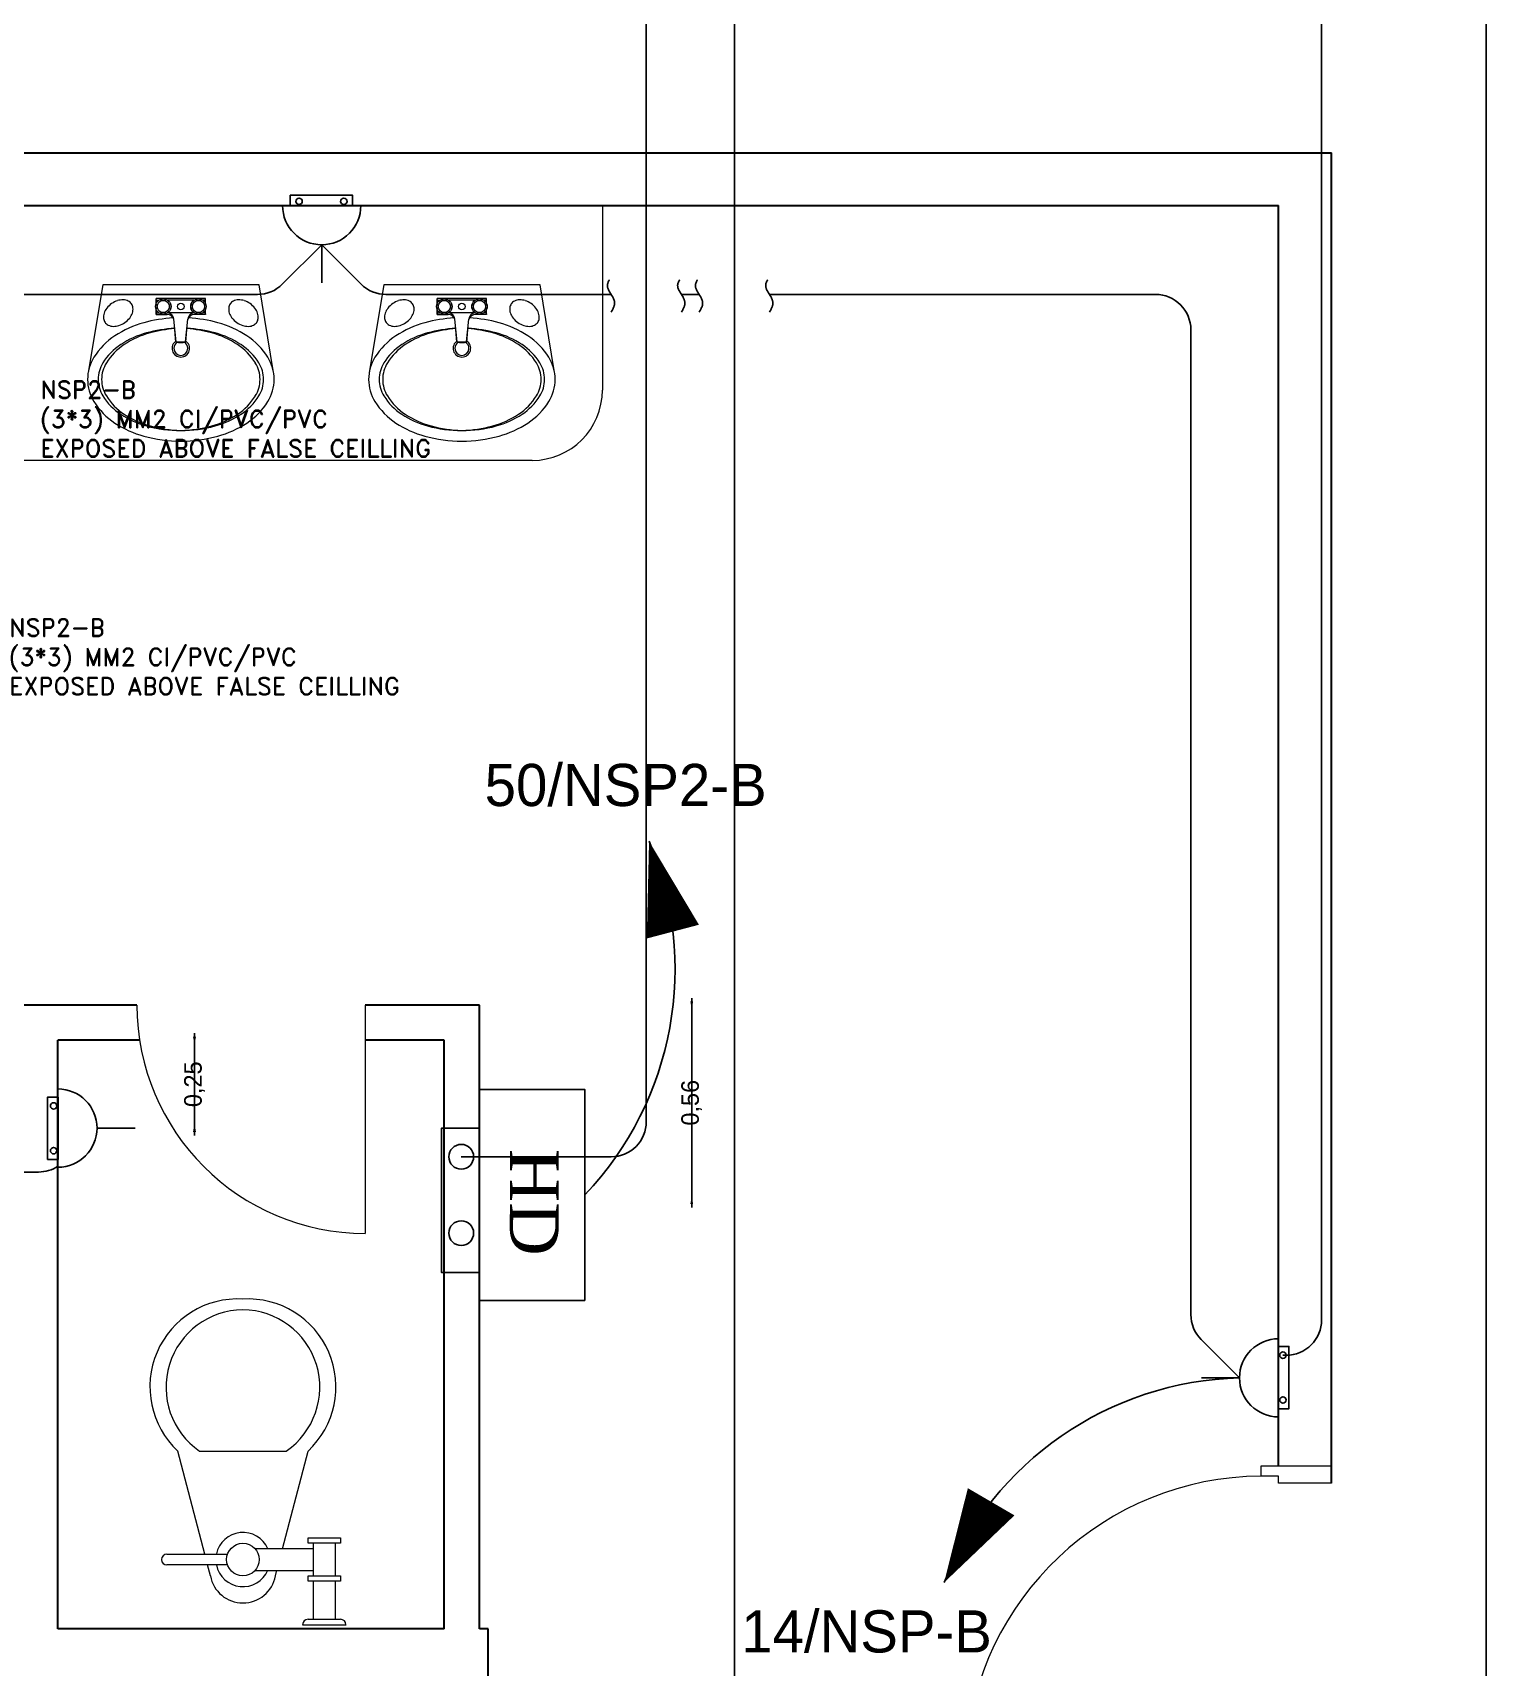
# Model space of a CAD drawing. Extents: x -1451 to 148, y -12854 to 856.
# Drawn here: x 40.178 to 44.316, y 363.565 to 368.217 of the extents above; entities that cross this region are included whole.
import ezdxf
from ezdxf.enums import TextEntityAlignment as Align

# ---------------------------------------------------------------- set-up
doc = ezdxf.new("R2010")
doc.units = 0
doc.header["$LTSCALE"] = 0.15
doc.linetypes.add('HIDDEN', pattern=[0.375, 0.25, -0.125])
doc.layers.get('0').update_dxf_attribs({"color": 252})
doc.layers.get('Defpoints').update_dxf_attribs({"color": 252})
for name, color, linetype in [('0 BDH', 252, 'Continuous'), ('0 NORMAL WIRING', 252, 'Continuous'), ('0 sockets', 252, 'Continuous'), ('0 UPS WIRING', 252, 'Continuous'), ('0 WIRING 3', 4, 'Continuous'), ('AUTOINCR', 7, 'Continuous'), ('E-SOCK', 2, 'Continuous'), ('E-TEXT25', 3, 'Continuous'), ('TEXT', 3, 'Continuous'), ('WIRING', 4, 'Continuous')]:
    doc.layers.add(name, color=color, linetype=linetype)
for name, color, linetype, lineweight in [('0 DIM', 6, 'Continuous', 5), ('anal', 252, 'Continuous', 20), ('DOOR', 252, 'Continuous', 20), ('FIXT', 252, 'Continuous', 9), ('wall', 252, 'Continuous', 30), ('WC', 252, 'Continuous', 9)]:
    doc.layers.add(name, color=color, linetype=linetype, lineweight=lineweight)
doc.styles.add('ROMAND', font='ROMAND.SHX')
doc.styles.add('T25', font='times.ttf', dxfattribs={"height": 2.5})
doc.dimstyles.new('ISO-25', dxfattribs={"dimtxt": 0.05, "dimasz": 0.01, "dimexe": 0, "dimexo": 0, "dimtad": 0, "dimtoh": 1, "dimtxsty": 'Standard', "dimblk": 'CLOSED', "dimcen": 2.5, "dimse1": 1, "dimse2": 1, "dimclrd": 1, "dimadec": 0, "dimazin": 0, "dimtfac": 1, "dimtix": 1, "dimtmove": 1, "dimatfit": 0, "dimfxl": 1, "dimarcsym": 0})

# ---------------------------------------------------------------- blocks, each defined once
blk = doc.blocks.new('ARCH')
at = {"layer": 'anal'}
for p, q in [((41.8, 367.725), (41.8, 367.2)), ((41.6, 367), (38.8, 367))]:
    blk.add_line(p, q, dxfattribs=at)
blk.add_arc((41.6, 367.2), 0.2, 270, 0, dxfattribs=at)
at = {"layer": 'DOOR'}
blk.add_line((41.125, 365.45), (41.125, 364.8), dxfattribs=at)
blk.add_lwpolyline([(43.675, 364.1092), (43.675, 364.1392), (43.875, 364.1392), (43.875, 364.0892), (43.725, 364.0892), (43.725, 364.1092)], close=True, dxfattribs=at)
for centre, radius, start, end in [((41.125, 365.45), 0.65, 180, 270), ((43.6783, 363.2643), 0.8449, 90.2218, 176.3889)]:
    blk.add_arc(centre, radius, start, end, dxfattribs=at)
at = {"layer": 'FIXT'}
for p, q in [((40.3775, 367.5), (40.3361, 367.2499)), ((40.8225, 367.5), (40.3775, 367.5)), ((40.8639, 367.2499), (40.8225, 367.5)), ((41.1775, 367.5), (41.1361, 367.2499)), ((41.6225, 367.5), (41.1775, 367.5)), ((41.6639, 367.2499), (41.6225, 367.5)), ((40.67, 367.4605), (40.53, 367.4605)), ((40.53, 367.4472), (40.53, 367.4605)), ((40.531, 367.456), (40.53, 367.4605)), ((40.531, 367.4491), (40.531, 367.456)), ((40.531, 367.456), (40.5374, 367.456)), ((40.6374, 367.456), (40.5626, 367.456)), ((40.669, 367.456), (40.6626, 367.456)), ((40.669, 367.456), (40.67, 367.4605)), ((40.669, 367.4491), (40.669, 367.456)), ((40.67, 367.4472), (40.67, 367.4605)), ((41.47, 367.4605), (41.33, 367.4605)), ((41.33, 367.4472), (41.33, 367.4605)), ((41.331, 367.456), (41.33, 367.4605)), ((41.331, 367.4491), (41.331, 367.456)), ((41.331, 367.456), (41.3374, 367.456)), ((41.4374, 367.456), (41.3626, 367.456)), ((41.469, 367.456), (41.4626, 367.456)), ((41.469, 367.456), (41.47, 367.4605)), ((41.469, 367.4491), (41.469, 367.456)), ((41.47, 367.4472), (41.47, 367.4605)), ((40.53, 367.4155), (40.53, 367.4288)), ((40.531, 367.42), (40.53, 367.4155)), ((40.53, 367.4155), (40.5609, 367.4155)), ((40.531, 367.42), (40.531, 367.4269)), ((40.531, 367.42), (40.5374, 367.42)), ((40.6374, 367.42), (40.5626, 367.42)), ((40.5868, 367.3379), (40.58, 367.4021)), ((40.6133, 367.3379), (40.62, 367.4021)), ((40.67, 367.4155), (40.6391, 367.4155)), ((40.669, 367.42), (40.6626, 367.42)), ((40.669, 367.42), (40.669, 367.4269)), ((40.669, 367.42), (40.67, 367.4155)), ((40.67, 367.4155), (40.67, 367.4288)), ((41.33, 367.4155), (41.33, 367.4288)), ((41.331, 367.42), (41.33, 367.4155)), ((41.33, 367.4155), (41.3609, 367.4155)), ((41.331, 367.42), (41.331, 367.4269)), ((41.331, 367.42), (41.3374, 367.42)), ((41.4374, 367.42), (41.3626, 367.42)), ((41.3868, 367.3379), (41.38, 367.4021)), ((41.4133, 367.3379), (41.42, 367.4021)), ((41.47, 367.4155), (41.4391, 367.4155)), ((41.469, 367.42), (41.4626, 367.42)), ((41.469, 367.42), (41.469, 367.4269)), ((41.469, 367.42), (41.47, 367.4155)), ((41.47, 367.4155), (41.47, 367.4288)), ((40.586, 367.3365), (40.5819, 367.384)), ((40.614, 367.3365), (40.6181, 367.384)), ((41.386, 367.3365), (41.3819, 367.384)), ((41.414, 367.3365), (41.4181, 367.384)), ((40.5868, 367.3379), (40.586, 367.3365)), ((40.6133, 367.3379), (40.614, 367.3365)), ((41.3868, 367.3379), (41.386, 367.3365)), ((41.4133, 367.3379), (41.414, 367.3365))]:
    blk.add_line(p, q, dxfattribs=at)
for centre, radius in [((40.55, 367.438), 0.022), ((40.55, 367.438), 0.0173), ((40.6, 367.438), 0.0095), ((40.65, 367.438), 0.022), ((40.65, 367.438), 0.0173), ((41.35, 367.438), 0.022), ((41.35, 367.438), 0.0173), ((41.4, 367.438), 0.0095), ((41.45, 367.438), 0.022), ((41.45, 367.438), 0.0173)]:
    blk.add_circle(centre, radius, dxfattribs=at)
for centre, radius, start, end in [((40.4392, 367.3944), 0.0632, 125, 142.1518), ((40.4392, 367.3944), 0.0632, 107.8482, 125), ((40.4344, 367.4092), 0.0477, 88.3103, 107.8482), ((40.4347, 367.4209), 0.036, 64.0705, 88.3103), ((40.4401, 367.432), 0.0237, 35, 64.0705), ((40.4401, 367.432), 0.0237, 5.9295, 35), ((40.5213, 367.438), 0.0115, 315.8561, 44.1439), ((40.55, 367.4667), 0.0115, 225.8561, 314.1439), ((40.5787, 367.438), 0.0115, 135.8561, 224.1439), ((40.6213, 367.438), 0.0115, 315.8561, 44.1439), ((40.65, 367.4667), 0.0115, 225.8561, 314.1439), ((40.6787, 367.438), 0.0115, 135.8561, 224.1439), ((40.7599, 367.432), 0.0237, 145, 174.0705), ((40.7599, 367.432), 0.0237, 115.9295, 145), ((40.7653, 367.4209), 0.036, 91.6897, 115.9295), ((40.7656, 367.4092), 0.0477, 72.1518, 91.6897), ((40.7608, 367.3944), 0.0632, 55, 72.1518), ((40.7608, 367.3944), 0.0632, 37.8482, 55), ((41.2392, 367.3944), 0.0632, 125, 142.1518), ((41.2392, 367.3944), 0.0632, 107.8482, 125), ((41.2344, 367.4092), 0.0477, 88.3103, 107.8482), ((41.2347, 367.4209), 0.036, 64.0705, 88.3103), ((41.2401, 367.432), 0.0237, 35, 64.0705), ((41.2401, 367.432), 0.0237, 5.9295, 35), ((41.3213, 367.438), 0.0115, 315.8561, 44.1439), ((41.35, 367.4667), 0.0115, 225.8561, 314.1439), ((41.3787, 367.438), 0.0115, 135.8561, 224.1439), ((41.4213, 367.438), 0.0115, 315.8561, 44.1439), ((41.45, 367.4667), 0.0115, 225.8561, 314.1439), ((41.4787, 367.438), 0.0115, 135.8561, 224.1439), ((41.5599, 367.432), 0.0237, 145, 174.0705), ((41.5599, 367.432), 0.0237, 115.9295, 145), ((41.5653, 367.4209), 0.036, 91.6897, 115.9295), ((41.5656, 367.4092), 0.0477, 72.1518, 91.6897), ((41.5608, 367.3944), 0.0632, 55, 72.1518), ((41.5608, 367.3944), 0.0632, 37.8482, 55), ((40.4158, 367.4076), 0.036, 161.6897, 185.9295), ((40.4035, 367.4064), 0.0237, 185.9295, 215), ((40.4269, 367.4039), 0.0477, 142.1518, 161.6897), ((40.4035, 367.4064), 0.0237, 215, 244.0705), ((40.5697, 367.1164), 0.2855, 105.3124, 123.4654), ((40.4045, 367.4439), 0.0632, 287.8482, 305), ((40.4045, 367.4439), 0.0632, 305, 322.1518), ((40.4168, 367.4344), 0.0477, 322.1518, 341.6897), ((40.4279, 367.4307), 0.036, 341.6897, 5.9295), ((40.6, 367.0057), 0.4003, 93.1171, 105.3124), ((40.55, 367.4093), 0.0115, 45.8561, 134.1439), ((40.5609, 367.3955), 0.02, 15.0613, 90), ((40.5601, 367.4), 0.02, 5.9777, 83.3473), ((40.6391, 367.3955), 0.02, 90, 164.9387), ((40.6399, 367.4), 0.02, 96.6527, 174.0223), ((40.6, 367.0057), 0.4003, 74.6876, 86.8829), ((40.65, 367.4093), 0.0115, 45.8561, 134.1439), ((40.6303, 367.1164), 0.2855, 56.5346, 74.6876), ((40.7721, 367.4307), 0.036, 174.0705, 198.3103), ((40.7832, 367.4344), 0.0477, 198.3103, 217.8482), ((40.7955, 367.4439), 0.0632, 217.8482, 235), ((40.7955, 367.4439), 0.0632, 235, 252.1518), ((40.7965, 367.4064), 0.0237, 295.9295, 325), ((40.7731, 367.4039), 0.0477, 18.3103, 37.8482), ((40.7965, 367.4064), 0.0237, 325, 354.0705), ((40.7842, 367.4076), 0.036, 354.0705, 18.3103), ((41.2158, 367.4076), 0.036, 161.6897, 185.9295), ((41.2035, 367.4064), 0.0237, 185.9295, 215), ((41.2269, 367.4039), 0.0477, 142.1518, 161.6897), ((41.2035, 367.4064), 0.0237, 215, 244.0705), ((41.3697, 367.1164), 0.2855, 105.3124, 123.4654), ((41.2045, 367.4439), 0.0632, 287.8482, 305), ((41.2045, 367.4439), 0.0632, 305, 322.1518), ((41.2168, 367.4344), 0.0477, 322.1518, 341.6897), ((41.2279, 367.4307), 0.036, 341.6897, 5.9295), ((41.4, 367.0057), 0.4003, 93.1171, 105.3124), ((41.35, 367.4093), 0.0115, 45.8561, 134.1439), ((41.3609, 367.3955), 0.02, 15.0613, 90), ((41.3601, 367.4), 0.02, 5.9777, 83.3473), ((41.4391, 367.3955), 0.02, 90, 164.9387), ((41.4399, 367.4), 0.02, 96.6527, 174.0223), ((41.4, 367.0057), 0.4003, 74.6876, 86.8829), ((41.45, 367.4093), 0.0115, 45.8561, 134.1439), ((41.4303, 367.1164), 0.2855, 56.5346, 74.6876), ((41.5721, 367.4307), 0.036, 174.0705, 198.3103), ((41.5832, 367.4344), 0.0477, 198.3103, 217.8482), ((41.5955, 367.4439), 0.0632, 217.8482, 235), ((41.5955, 367.4439), 0.0632, 235, 252.1518), ((41.5965, 367.4064), 0.0237, 295.9295, 325), ((41.5731, 367.4039), 0.0477, 18.3103, 37.8482), ((41.5965, 367.4064), 0.0237, 325, 354.0705), ((41.5842, 367.4076), 0.036, 354.0705, 18.3103), ((40.5234, 367.1864), 0.2016, 123.4654, 147.9275), ((40.4089, 367.4174), 0.036, 244.0705, 268.3103), ((40.4092, 367.4292), 0.0477, 268.3103, 287.8482), ((40.5697, 367.1164), 0.2555, 105.3124, 123.4654), ((40.5797, 367.1164), 0.2555, 105.3124, 123.4654), ((40.6, 367.0057), 0.3703, 92.6867, 105.3124), ((40.61, 367.0057), 0.3703, 94.229, 105.3124), ((40.59, 367.0057), 0.3703, 74.6876, 85.771), ((40.6, 367.0057), 0.3703, 74.6876, 87.3133), ((40.6203, 367.1164), 0.2555, 56.5346, 74.6876), ((40.6303, 367.1164), 0.2555, 56.5346, 74.6876), ((40.7908, 367.4292), 0.0477, 252.1518, 271.6897), ((40.6766, 367.1864), 0.2016, 32.0725, 56.5346), ((40.7911, 367.4174), 0.036, 271.6897, 295.9295), ((41.3234, 367.1864), 0.2016, 123.4654, 147.9275), ((41.2089, 367.4174), 0.036, 244.0705, 268.3103), ((41.2092, 367.4292), 0.0477, 268.3103, 287.8482), ((41.3697, 367.1164), 0.2555, 105.3124, 123.4654), ((41.3797, 367.1164), 0.2555, 105.3124, 123.4654), ((41.4, 367.0057), 0.3703, 92.6867, 105.3124), ((41.41, 367.0057), 0.3703, 94.229, 105.3124), ((41.39, 367.0057), 0.3703, 74.6876, 85.771), ((41.4, 367.0057), 0.3703, 74.6876, 87.3133), ((41.4203, 367.1164), 0.2555, 56.5346, 74.6876), ((41.4303, 367.1164), 0.2555, 56.5346, 74.6876), ((41.5908, 367.4292), 0.0477, 252.1518, 271.6897), ((41.4766, 367.1864), 0.2016, 32.0725, 56.5346), ((41.5911, 367.4174), 0.036, 271.6897, 295.9295), ((40.5234, 367.1864), 0.1716, 123.4654, 147.9275), ((40.5334, 367.1864), 0.1716, 123.4654, 147.9275), ((40.6, 367.319), 0.025, 121.8827, 58.1173), ((40.6, 367.319), 0.02, 121.4993, 180), ((40.6, 367.319), 0.02, 180, 0), ((40.6, 367.4345), 0.099, 261.872, 278.128), ((40.6, 367.4348), 0.0978, 262.2121, 277.7879), ((40.6, 367.319), 0.02, 0, 58.5007), ((40.6666, 367.1864), 0.1716, 32.0725, 56.5346), ((40.6766, 367.1864), 0.1716, 32.0725, 56.5346), ((41.3234, 367.1864), 0.1716, 123.4654, 147.9275), ((41.3334, 367.1864), 0.1716, 123.4654, 147.9275), ((41.4, 367.319), 0.025, 121.8827, 58.1173), ((41.4, 367.319), 0.02, 121.4993, 180), ((41.4, 367.319), 0.02, 180, 0), ((41.4, 367.4345), 0.099, 261.872, 278.128), ((41.4, 367.4348), 0.0978, 262.2121, 277.7879), ((41.4, 367.319), 0.02, 0, 58.5007), ((41.4666, 367.1864), 0.1716, 32.0725, 56.5346), ((41.4766, 367.1864), 0.1716, 32.0725, 56.5346), ((40.4531, 367.2305), 0.1186, 147.9275, 180), ((40.4531, 367.2305), 0.0886, 147.9275, 180), ((40.4631, 367.2305), 0.0886, 147.9275, 180), ((40.7369, 367.2305), 0.0886, 0, 32.0725), ((40.7469, 367.2305), 0.0886, 0, 32.0725), ((40.7469, 367.2305), 0.1186, 0, 32.0725), ((41.2531, 367.2305), 0.1186, 147.9275, 180), ((41.2531, 367.2305), 0.0886, 147.9275, 180), ((41.2631, 367.2305), 0.0886, 147.9275, 180), ((41.5369, 367.2305), 0.0886, 0, 32.0725), ((41.5469, 367.2305), 0.0886, 0, 32.0725), ((41.5469, 367.2305), 0.1186, 0, 32.0725), ((40.4531, 367.2305), 0.1186, 180, 212.0725), ((40.4531, 367.2305), 0.0886, 180, 212.0725), ((40.4631, 367.2305), 0.0886, 180, 212.0725), ((40.7369, 367.2305), 0.0886, 327.9275, 0), ((40.7469, 367.2305), 0.0886, 327.9275, 0), ((40.7469, 367.2305), 0.1186, 327.9275, 0), ((41.2531, 367.2305), 0.1186, 180, 212.0725), ((41.2531, 367.2305), 0.0886, 180, 212.0725), ((41.2631, 367.2305), 0.0886, 180, 212.0725), ((41.5369, 367.2305), 0.0886, 327.9275, 0), ((41.5469, 367.2305), 0.0886, 327.9275, 0), ((41.5469, 367.2305), 0.1186, 327.9275, 0), ((40.5234, 367.2746), 0.2016, 212.0725, 236.5346), ((40.5234, 367.2746), 0.1716, 212.0725, 236.5346), ((40.5334, 367.2746), 0.1716, 212.0725, 236.5346), ((40.6666, 367.2746), 0.1716, 303.4654, 327.9275), ((40.6766, 367.2746), 0.1716, 303.4654, 327.9275), ((40.6766, 367.2746), 0.2016, 303.4654, 327.9275), ((41.3234, 367.2746), 0.2016, 212.0725, 236.5346), ((41.3234, 367.2746), 0.1716, 212.0725, 236.5346), ((41.3334, 367.2746), 0.1716, 212.0725, 236.5346), ((41.4666, 367.2746), 0.1716, 303.4654, 327.9275), ((41.4766, 367.2746), 0.1716, 303.4654, 327.9275), ((41.4766, 367.2746), 0.2016, 303.4654, 327.9275), ((40.5697, 367.3446), 0.2555, 236.5346, 254.6876), ((40.5797, 367.3446), 0.2555, 236.5346, 254.6876), ((40.6203, 367.3446), 0.2555, 285.3124, 303.4654), ((40.6303, 367.3446), 0.2555, 285.3124, 303.4654), ((41.3697, 367.3446), 0.2555, 236.5346, 254.6876), ((41.3797, 367.3446), 0.2555, 236.5346, 254.6876), ((41.4203, 367.3446), 0.2555, 285.3124, 303.4654), ((41.4303, 367.3446), 0.2555, 285.3124, 303.4654), ((40.5697, 367.3446), 0.2855, 236.5346, 254.6876), ((40.6, 367.4553), 0.4003, 254.6876, 270), ((40.6, 367.4553), 0.3703, 254.6876, 270), ((40.61, 367.4553), 0.3703, 254.6876, 268.4524), ((40.6, 367.4553), 0.3703, 270, 285.3124), ((40.59, 367.4553), 0.3703, 271.5476, 285.3124), ((40.6, 367.4553), 0.4003, 270, 285.3124), ((40.6303, 367.3446), 0.2855, 285.3124, 303.4654), ((41.3697, 367.3446), 0.2855, 236.5346, 254.6876), ((41.4, 367.4553), 0.4003, 254.6876, 270), ((41.4, 367.4553), 0.3703, 254.6876, 270), ((41.41, 367.4553), 0.3703, 254.6876, 268.4524), ((41.4, 367.4553), 0.3703, 270, 285.3124), ((41.39, 367.4553), 0.3703, 271.5476, 285.3124), ((41.4, 367.4553), 0.4003, 270, 285.3124), ((41.4303, 367.3446), 0.2855, 285.3124, 303.4654)]:
    blk.add_arc(centre, radius, start, end, dxfattribs=at)
at = {"layer": 'wall'}
for p, q in [((36.525, 367.875), (43.875, 367.875)), ((43.875, 364.0892), (43.875, 367.875)), ((36.675, 367.725), (43.725, 367.725)), ((43.725, 364.1392), (43.725, 367.725)), ((40.475, 365.45), (39.925, 365.45)), ((41.45, 365.45), (41.125, 365.45)), ((41.45, 363.675), (41.45, 365.45)), ((40.25, 363.675), (40.25, 365.35)), ((40.4827, 365.35), (40.25, 365.35)), ((41.35, 365.35), (41.125, 365.35)), ((41.35, 363.675), (41.35, 365.35)), ((41.35, 363.675), (40.25, 363.675)), ((41.475, 363.675), (41.45, 363.675)), ((41.475, 363.1), (41.475, 363.675))]:
    blk.add_line(p, q, dxfattribs=at)
at = {"layer": 'WC'}
for p, q in [((40.6678, 363.8878), (40.5913, 364.181)), ((40.6531, 364.181), (40.9002, 364.181)), ((40.8894, 363.9028), (40.962, 364.181)), ((40.9774, 363.903), (40.8112, 363.903)), ((40.962, 363.9339), (41.0547, 363.9339)), ((40.962, 363.9185), (40.962, 363.9339)), ((41.0547, 363.9185), (40.962, 363.9185)), ((40.9774, 363.8258), (40.9774, 363.9185)), ((41.0392, 363.9185), (41.0392, 363.8258)), ((41.0547, 363.9339), (41.0547, 363.9185)), ((40.5605, 363.8876), (40.7334, 363.8876)), ((40.7334, 363.8567), (40.5605, 363.8567)), ((40.684, 363.8258), (40.6759, 363.8569)), ((40.8108, 363.8412), (40.9774, 363.8412)), ((40.8693, 363.8258), (40.8735, 363.8416)), ((40.962, 363.8258), (41.0547, 363.8258)), ((40.962, 363.8103), (40.962, 363.8258)), ((41.0547, 363.8103), (40.962, 363.8103)), ((40.9774, 363.7022), (40.9774, 363.8103)), ((41.0392, 363.8103), (41.0392, 363.7022)), ((41.0547, 363.8258), (41.0547, 363.8103)), ((40.9465, 363.6868), (41.0701, 363.6868)), ((40.962, 363.7022), (41.0547, 363.7022))]:
    blk.add_line(p, q, dxfattribs=at)
blk.add_circle((40.7767, 363.8721), 0.0463, dxfattribs=at)
for centre, radius, start, end in [((40.7619, 364.3638), 0.25, 86.62, 226.9828), ((40.7914, 364.3638), 0.25, 313.0172, 93.38), ((40.7778, 364.3624), 0.2201, 90.3, 235.4946), ((40.7755, 364.3624), 0.2201, 304.5054, 89.7), ((40.7767, 363.8721), 0.0772, 23.4137, 168.1237), ((40.5605, 363.8721), 0.0154, 90, 270), ((40.7767, 363.8721), 0.0772, 191.423, 337.1495), ((40.7767, 363.8428), 0.0942, 190.3889, 349.6111), ((40.9627, 363.6861), 0.0161, 92.4084, 177.5916), ((41.054, 363.6861), 0.0161, 2.4084, 87.5916)]:
    blk.add_arc(centre, radius, start, end, dxfattribs=at)
blk = doc.blocks.new('s')
at = {"layer": '0 BDH', "linetype": 'ByBlock'}
h = blk.add_hatch(dxfattribs=at)
h.set_pattern_fill('ANGLE', color=2)
h.set_pattern_definition([(0, (-147.759, -393.318), (0, 6.985), [5.08, -1.905]), (90, (-147.759, -393.318), (-6.985, 4e-16), [5.08, -1.905])])
h.paths.add_polyline_path([(0.0729, 0.0022, 1), (0.0545, 0.0022, 1)])
at = {"layer": '0 BDH', "color": 6, "linetype": 'ByBlock'}
blk.add_lwpolyline([(-0.0887, 0.015), (0.0887, 0.015), (0.0887, -0.015), (-0.0887, -0.015)], close=True, dxfattribs=at)
for centre in [(-0.0637, 0.0022), (0.0637, 0.0022)]:
    blk.add_circle(centre, 0.00918, dxfattribs=at)
blk = doc.blocks.new('WATHERPROOF SOCKER S.PH')
at = {"layer": 'E-SOCK', "color": 6}
for p, q in [((0, 0.1114), (0, 0.2201)), ((-0.1671, 0), (0.1671, 0))]:
    blk.add_line(p, q, dxfattribs=at)
blk.add_arc((0, 0), 0.1114, 0, 180, dxfattribs=at)
at = {"layer": '0 BDH', "color": 6, "linetype": 'ByBlock'}
blk.add_blockref('s', (-0.0007, -0.0144), dxfattribs=at)
blk = doc.blocks.new('HAND DRYER')
at = {"linetype": 'ByBlock'}
h = blk.add_hatch(dxfattribs=at)
h.set_pattern_fill('ANGLE', color=2)
h.set_pattern_definition([(0, (0, 0), (0, 6.985), [5.08, -1.905]), (90, (0, 0), (-6.985, 4e-16), [5.08, -1.905])])
h.paths.add_polyline_path([(0.0979, -0.0691, 1), (0.1919, -0.0691, 1)])
at = {"color": 6, "linetype": 'ByBlock'}
blk.add_lwpolyline([(-0.2534, 0), (0.2946, 0), (0.2946, -0.1437), (-0.2534, -0.1437)], close=True, dxfattribs=at)
for centre in [(-0.1449, -0.0691), (0.1449, -0.0691)]:
    blk.add_circle(centre, 0.047, dxfattribs=at)
at = {"layer": 'E-SOCK'}
blk.add_lwpolyline([(0.4, 0.4), (0.4, 0), (-0.4, 0), (-0.4, 0.4)], close=True, dxfattribs=at)
at = {"layer": 'E-TEXT25', "style": 'T25'}
blk.add_text('HD', height=0.18563, dxfattribs=at).set_placement((-0.1745, 0.1154))
blk = doc.blocks.new('*U64')
at = {"transparency": 33554687}
blk.add_line((-558.4, 70.7), (-626.2, 129.6), dxfattribs=at)
blk.add_lwpolyline([(-626.2, 129.6, 0, 96, 0), (-492.9, 30.1, 96, 96, 0)], format="xyseb", dxfattribs=at)
at = {"ltscale": 0.2, "transparency": 33554687}
blk.add_arc((-214.3, 542.2), 583, 225.0509, 291.5678, dxfattribs=at)
blk = doc.blocks.new('N')
at = {"layer": 'TEXT', "transparency": 33554687, "xscale": -0.0016, "yscale": 0.0016, "zscale": 0.0016, "rotation": 68.01807446485657}
blk.add_blockref('*U64', (0, 0), dxfattribs=at)
blk = doc.blocks.new('endtick', base_point=(-3267.27, -69559.4))
at = {"layer": 'WIRING', "color": 2, "linetype": 'HIDDEN'}
blk.add_spline([(-3267.27, -69509.4), (-3276.985, -69534.4), (-3267.27, -69559.4), (-3256.425, -69584.4), (-3267.27, -69609.4)], degree=3, dxfattribs=at)
blk = doc.blocks.new('_Closed')
at = {"color": 0, "linetype": 'ByBlock', "lineweight": -2}
for p, q in [((-1, 0.17), (0, 0)), ((-1, 0.17), (-1, -0.17)), ((0, 0), (-1, -0.17)), ((0, 0), (-1, 0))]:
    blk.add_line(p, q, dxfattribs=at)
blk = doc.blocks.new('*D369')
at = {"layer": '0 DIM', "color": 1, "linetype": 'ByBlock', "lineweight": -2, "transparency": 16777216}
for p, q in [((42.0541, 365.46), (42.0541, 365.47)), ((42.0541, 364.8943), (42.0541, 365.45)), ((42.0541, 364.8843), (42.0541, 364.8743))]:
    blk.add_line(p, q, dxfattribs=at)
at = {"layer": 'Defpoints', "color": 0, "linetype": 'ByBlock', "transparency": 16777216}
for p in [(41.3961, 365.45), (42.0541, 365.45), (41.3961, 364.8943)]:
    blk.add_point(p, dxfattribs=at)
at = {"layer": '0 DIM', "color": 1, "linetype": 'ByBlock', "lineweight": -2, "transparency": 16777216, "xscale": 0.01, "yscale": 0.01, "zscale": 0.01}
for p, rotation in [((42.0541, 365.45), 270), ((42.0541, 364.8943), 90)]:
    blk.add_blockref('_Closed', p, dxfattribs=dict(at, rotation=rotation))
at = {"layer": '0 DIM', "color": 0, "linetype": 'ByBlock', "transparency": 16777216, "insert": (42.0541, 365.1721), "char_height": 0.05, "attachment_point": 5, "rotation": 90}
blk.add_mtext('0,56', dxfattribs=at)
blk = doc.blocks.new('*D370')
at = {"layer": '0 DIM', "color": 1, "linetype": 'ByBlock', "lineweight": -2, "transparency": 16777216}
for p, q in [((40.6391, 365.36), (40.6391, 365.37)), ((40.6391, 365.0993), (40.6391, 365.35)), ((40.6391, 365.0893), (40.6391, 365.0793))]:
    blk.add_line(p, q, dxfattribs=at)
at = {"layer": 'Defpoints', "color": 0, "linetype": 'ByBlock', "transparency": 16777216}
for p in [(40.25, 365.35), (40.6391, 365.35), (40.2356, 365.0993)]:
    blk.add_point(p, dxfattribs=at)
at = {"layer": '0 DIM', "color": 1, "linetype": 'ByBlock', "lineweight": -2, "transparency": 16777216, "xscale": 0.01, "yscale": 0.01, "zscale": 0.01}
for p, rotation in [((40.6391, 365.35), 270), ((40.6391, 365.0993), 90)]:
    blk.add_blockref('_Closed', p, dxfattribs=dict(at, rotation=rotation))
at = {"layer": '0 DIM', "color": 0, "linetype": 'ByBlock', "transparency": 16777216, "insert": (40.6391, 365.2247), "char_height": 0.05, "attachment_point": 5, "rotation": 90}
blk.add_mtext('0,25', dxfattribs=at)

msp = doc.modelspace()

# ---------------------------------------------------------------- linework, layer by layer
at = {"layer": '0 NORMAL WIRING', "color": 3}
for points in [[(41.0009, 367.6136), (40.8888, 367.5015, -0.198912), (40.8181, 367.4722), (39.5855, 367.4722, -0.198912), (39.5148, 367.5015), (39.4027, 367.6136)], [(41.825, 367.4722), (41.1837, 367.4722, -0.198912), (41.113, 367.5015), (41.0009, 367.6136)], [(43.6136, 364.3892), (43.5043, 364.4985, -0.198912), (43.475, 364.5693), (43.475, 367.3722, 0.414214), (43.375, 367.4722), (42.2756, 367.4722)], [(40.25, 364.9915, -0.146793), (40.1949, 364.975), (39.3278, 364.975, -0.198912), (39.2571, 365.0043), (39.1614, 365.1)]]:
    msp.add_lwpolyline(points, format="xyb", dxfattribs=at)
msp.add_lwpolyline([(42.0756, 367.4722), (42.025, 367.4722)], dxfattribs=at)
at = {"layer": '0 sockets', "color": 1, "linetype": 'ByBlock'}
for points in [[(43.7372, 364.4536), (43.7471, 364.4536, 0.414214), (43.8471, 364.5536), (43.8471, 369.3257)], [(43.7415, 361.6657), (44.2161, 361.6657, 0.414214), (44.3161, 361.7657), (44.3161, 369.3257)]]:
    msp.add_lwpolyline(points, format="xyb", dxfattribs=at)
at = {"layer": '0 sockets', "color": 4, "linetype": 'ByBlock'}
for points in [[(41.3982, 365.0184), (41.825, 365.0184, 0.414214), (41.925, 365.1184), (41.925, 368.6426, 0.414214), (41.8383, 368.7293), (41.8374, 368.7293)], [(41.3982, 361.5462), (42.0756, 361.5462, 0.414214), (42.1756, 361.6462), (42.1756, 368.7293)]]:
    msp.add_lwpolyline(points, format="xyb", dxfattribs=at)

# ---------------------------------------------------------------- block references
at = {"layer": '0 BDH', "color": 6, "linetype": 'ByBlock'}
msp.add_blockref('N', (41.75, 364.9097), dxfattribs=at)
at = {"layer": '0 BDH', "color": 6, "linetype": 'ByBlock', "rotation": 134.9999999999937}
msp.add_blockref('N', (43.6136, 364.3892), dxfattribs=at)
at = {"layer": '0 sockets', "color": 3}
msp.add_blockref('ARCH', (0, 0), dxfattribs=at)
at = {"layer": '0 sockets', "color": 3, "xscale": -1}
for p, rotation in [((41.0009, 367.725), 180), ((40.25, 365.1), 269.9999999999991), ((43.725, 364.3892), 89.99999999999912)]:
    msp.add_blockref('WATHERPROOF SOCKER S.PH', p, dxfattribs=dict(at, rotation=rotation))
at = {"layer": '0 UPS WIRING', "color": 2, "linetype": 'ByBlock', "xscale": 0.75, "yscale": 0.75, "zscale": 0.75, "rotation": 270}
msp.add_blockref('HAND DRYER', (41.45, 364.9097), dxfattribs=at)
at = {"layer": '0 WIRING 3', "color": 6, "linetype": 'ByBlock', "xscale": 0.001, "yscale": 0.001, "zscale": 0.001}
for p, rotation in [((41.825, 367.4722), 180), ((42.025, 367.4722), 180), ((42.0756, 367.4722), 180), ((42.2756, 367.4722), 179.999999999997)]:
    msp.add_blockref('endtick', p, dxfattribs=dict(at, rotation=rotation))

# ---------------------------------------------------------------- texts
at = {"layer": '0 WIRING 3', "color": 6, "linetype": 'ByBlock', "char_height": 0.05, "attachment_point": 1, "style": 'ROMAND'}
for insert in [(40.2, 367.2262), (40.1112, 366.5492)]:
    msp.add_mtext_dynamic_manual_height_columns('{\\C4;NSP2-B\\P(3*3) MM2 CI/PVC/PVC\\PEXPOSED ABOVE FALSE CEILLING}', width=2.662326, gutter_width=2.7917, heights=[0], dxfattribs=dict(at, insert=insert))
at = {"layer": 'AUTOINCR', "color": 4, "linetype": 'ByBlock'}
msp.add_text('50/NSP2-B', height=0.12, dxfattribs=at).set_placement((41.4648, 365.9804), align=Align.BOTTOM_LEFT)
at = {"layer": 'AUTOINCR', "color": 1, "linetype": 'ByBlock'}
msp.add_text('14/NSP-B', height=0.12, dxfattribs=at).set_placement((42.1951, 363.5717), align=Align.BOTTOM_LEFT)

# ---------------------------------------------------------------- dimensions: what is measured, and where the dimension line sits
at = {"layer": '0 DIM', "color": 6, "linetype": 'ByBlock'}
for base, p1, p2, picture, middle in [((42.0541, 365.45), (41.3961, 364.8943), (41.3961, 365.45), '*D369', (42.0541, 365.1721)), ((40.6391, 365.35), (40.2356, 365.0993), (40.25, 365.35), '*D370', (40.6391, 365.2247))]:
    dim = msp.add_linear_dim(base=base, p1=p1, p2=p2, angle=90, dimstyle='ISO-25', dxfattribs=at)
    dim.commit()
    dim.dimension.update_dxf_attribs({"geometry": picture, "text_midpoint": middle})

doc.saveas('drawing.dxf')
